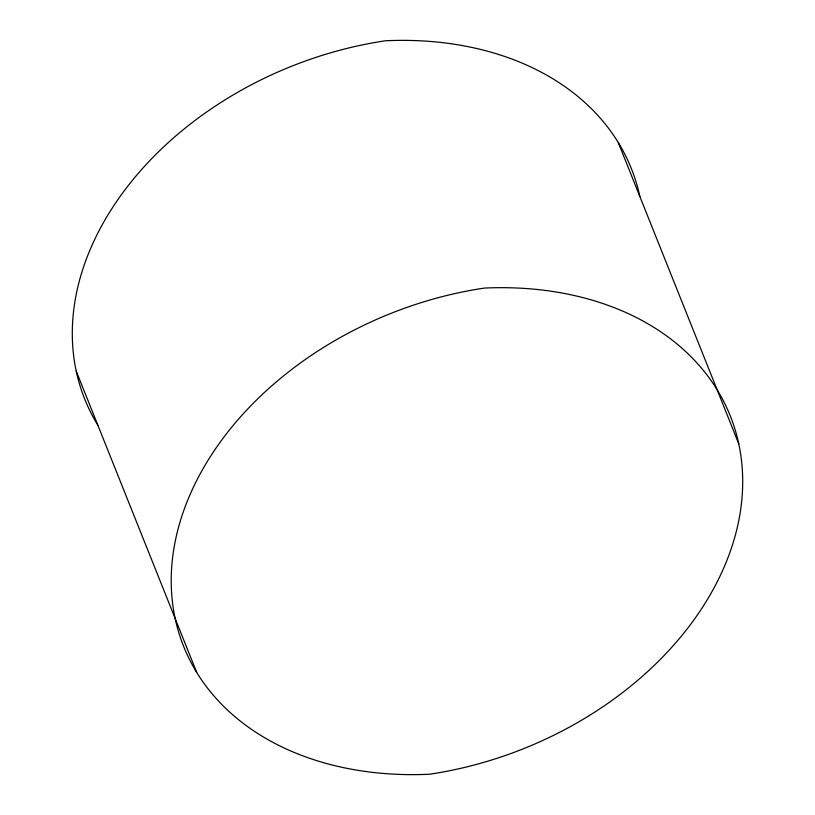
<?xml version="1.0" encoding="UTF-8"?>
<svg xmlns="http://www.w3.org/2000/svg" width="815" height="815" viewBox="0 0 815 815"><rect width="100%" height="100%" fill="white"/><g stroke="black" fill="none" stroke-linecap="round" stroke-linejoin="round"><path stroke-width="1.22" d="M618.3 142.605L738.787 443.92M76.213 371.08L196.7 672.395M639.867 196.598A315.476 232.214 -21.8 0 0 385.627 40.75A315.476 232.214 -21.8 0 0 97.78 425.084M741.446 503.507A315.476 232.214 -21.8 0 0 484.548 288.062A315.476 232.214 -21.8 0 0 172.464 558.815A315.476 232.214 -21.8 0 0 429.373 774.25A315.476 232.214 -21.8 0 0 741.446 503.507"/></g></svg>
